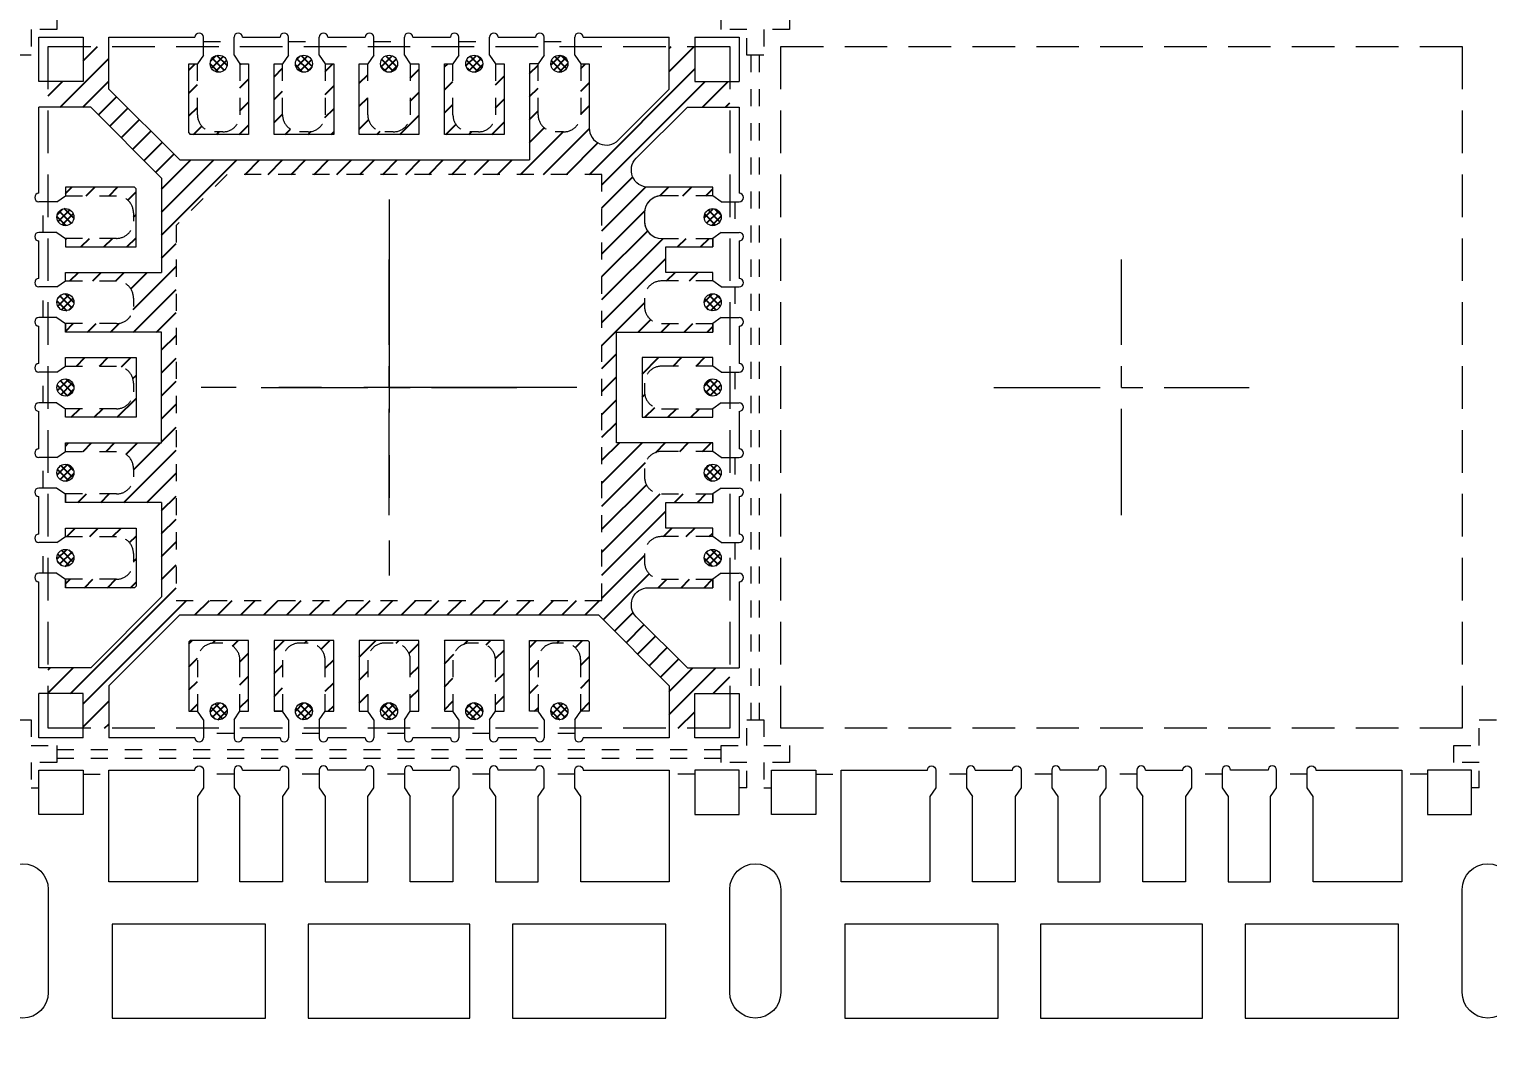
# Model space of a CAD drawing. Header units: millimetres. Extents: x -176 to -53, y -166 to -6.
# Drawn here: x -140.25 to -131.69, y -89.46 to -83.49 of the extents above; entities that cross this region are included whole.
import ezdxf

# ---------------------------------------------------------------- set-up
doc = ezdxf.new("R2010")
doc.units = ezdxf.units.MM
for name, pattern in [('CENTER', [2, 1.25, -0.25, 0.25, -0.25]), ('DASHED', [0.75, 0.5, -0.25]), ('HIDDEN', [0.375, 0.25, -0.125]), ('HIDDEN2', [0.1875, 0.125, -0.0625]), ('点画线', [18, 12, -2, 2, -2])]:
    doc.linetypes.add(name, pattern=pattern)
doc.layers.get('Defpoints').update_dxf_attribs({"lineweight": 18})
for name, color, linetype, lineweight in [('1', 7, 'Continuous', 18), ('1D', 4, 'Continuous', 18), ('2D', 4, 'Continuous', 18), ('PKG', 6, 'HIDDEN', 9), ('中心线层', 1, '点画线', 18), ('引线框架', 7, 'Continuous', 20)]:
    doc.layers.add(name, color=color, linetype=linetype, lineweight=lineweight)
for name, color, linetype in [('HALF ETCH ON TOP SIDE', 6, 'Continuous'), ('HATCH', 4, 'Continuous'), ('中心线', 1, 'CENTER'), ('标注', 4, 'Continuous')]:
    doc.layers.add(name, color=color, linetype=linetype)
doc.styles.add('宋体', font='SimSun.ttf')
doc.dimstyles.new('St. ZB', dxfattribs={"dimtxt": 1.25, "dimasz": 0.8, "dimexe": 0.3, "dimexo": 0.2, "dimgap": 0.3, "dimtad": 0, "dimdec": 3, "dimzin": 0, "dimdsep": 46, "dimtxsty": '宋体', "dimcen": 0.09, "dimdle": 1.6, "dimclrd": 7, "dimclre": 1, "dimclrt": 256, "dimadec": 0, "dimazin": 0, "dimtfac": 1, "dimtdec": 3, "dimtmove": 0, "dimatfit": 3, "dimfxl": 1, "dimtolj": 1, "dimtzin": 0, "dimarcsym": 0})
pattern_1 = [(45, (-187.38527, -94.89044), (-0.06735192, 0.06735192), [])]
pattern_2 = [(45, (-176.575557, -95.067293), (-0.02245064, 0.02245064), []), (135, (-176.575557, -95.067293), (-0.02245064, -0.02245064), [])]

# ---------------------------------------------------------------- blocks, each defined once
blk = doc.blocks.new('*D37')
at = {"layer": 'Defpoints', "color": 0, "transparency": 16777216}
for p in [(2203.7106, 712.4524), (2158.4985, 638.9782), (2164.9663, 638.9644)]:
    blk.add_point(p, dxfattribs=at)
at = {"layer": '标注', "color": 4, "linetype": 'Continuous', "lineweight": 5, "transparency": 16777216}
for p, q in [((2160.0985, 638.9782), (2158.4985, 638.9782)), ((2161.6985, 638.9644), (2160.0985, 638.9782)), ((2164.4663, 638.9644), (2161.6985, 638.9644))]:
    blk.add_line(p, q, dxfattribs=at)
at = {"layer": '标注', "lineweight": 0, "transparency": 16777216, "insert": (2149.7907, 638.9782), "char_height": 1.25, "attachment_point": 5, "style": '宋体'}
blk.add_mtext('\\A1;73.4880%%p0.300 TAPE', dxfattribs=at)
blk = doc.blocks.new('*D38')
at = {"layer": 'Defpoints', "color": 0, "transparency": 16777216}
for p in [(2203.7106, 712.4524), (2158.5773, 635.9498), (2165.4606, 635.9644)]:
    blk.add_point(p, dxfattribs=at)
at = {"layer": '标注', "color": 4, "linetype": 'Continuous', "lineweight": 5, "transparency": 16777216}
for p, q in [((2160.1773, 635.9498), (2158.5773, 635.9498)), ((2161.7773, 635.9644), (2160.1773, 635.9498)), ((2164.9606, 635.9644), (2161.7773, 635.9644))]:
    blk.add_line(p, q, dxfattribs=at)
at = {"layer": '标注', "lineweight": 0, "transparency": 16777216, "insert": (2155.704, 635.9498), "char_height": 1.25, "attachment_point": 5, "style": '宋体'}
blk.add_mtext('\\A1;76.488', dxfattribs=at)
blk = doc.blocks.new('*D45')
at = {"layer": 'Defpoints', "color": 0, "transparency": 16777216}
for p in [(2203.7106, 712.4524), (2158.0461, 647.4644), (2164.4606, 647.4644)]:
    blk.add_point(p, dxfattribs=at)
at = {"layer": '标注', "color": 4, "linetype": 'Continuous', "lineweight": 5, "transparency": 16777216}
blk.add_line((2163.9606, 647.4644), (2158.0461, 647.4644), dxfattribs=at)
at = {"layer": '标注', "lineweight": 0, "transparency": 16777216, "insert": (2155.1588, 647.4644), "char_height": 1.25, "attachment_point": 5, "style": '宋体'}
blk.add_mtext('\\A1;64.988', dxfattribs=at)
blk = doc.blocks.new('*D47')
at = {"layer": 'Defpoints', "color": 0, "transparency": 16777216}
for p in [(2203.7106, 712.4524), (2168.9606, 639.9644), (2167.6683, 632.4048)]:
    blk.add_point(p, dxfattribs=at)
at = {"layer": '标注', "color": 4, "linetype": 'Continuous', "lineweight": 5, "transparency": 16777216}
for p, q in [((2168.9606, 639.4644), (2168.9606, 635.6048)), ((2168.9606, 635.6048), (2167.6683, 634.0048)), ((2167.6683, 634.0048), (2167.6683, 632.4048))]:
    blk.add_line(p, q, dxfattribs=at)
at = {"layer": '标注', "lineweight": 0, "transparency": 16777216, "insert": (2167.6683, 629.521), "char_height": 1.25, "attachment_point": 5, "rotation": 90, "style": '宋体'}
blk.add_mtext('\\A1;34.750', dxfattribs=at)

msp = doc.modelspace()

# ---------------------------------------------------------------- hatches: boundary and pattern name
at = {"layer": 'HALF ETCH ON TOP SIDE'}
h = msp.add_hatch(dxfattribs=at)
h.set_pattern_fill('ANSI37', color=6, scale=0.01)
h.set_pattern_definition(pattern_2)
h.paths.add_polyline_path([(-139.1888, -83.6903, 1), (-139.0888, -83.6903, 1)])
h.paths.add_polyline_path([(-138.6888, -83.6903, 1), (-138.5888, -83.6903, 1)])
h.paths.add_polyline_path([(-138.1888, -83.6903, 1), (-138.0888, -83.6903, 1)])
h.paths.add_polyline_path([(-137.5888, -83.6903, 1), (-137.6888, -83.6903, 1)])
h.paths.add_polyline_path([(-137.1888, -83.6903, 1), (-137.0888, -83.6903, 1)])
h = msp.add_hatch(dxfattribs=at)
h.set_pattern_fill('ANSI37', color=6, scale=0.01)
h.set_pattern_definition(pattern_2)
h.paths.add_polyline_path([(-140.0388, -86.6404, 1), (-140.0388, -86.5404, 1)])
h.paths.add_polyline_path([(-140.0388, -86.1404, 1), (-140.0388, -86.0404, 1)])
h.paths.add_polyline_path([(-140.0388, -85.6404, 1), (-140.0388, -85.5404, 1)])
h.paths.add_polyline_path([(-140.0388, -85.0404, 1), (-140.0388, -85.1404, 1)])
h.paths.add_polyline_path([(-140.0388, -84.6404, 1), (-140.0388, -84.5404, 1)])
h = msp.add_hatch(dxfattribs=at)
h.set_pattern_fill('ANSI37', color=6, scale=0.01)
h.set_pattern_definition(pattern_2)
h.paths.add_polyline_path([(-136.2388, -86.6404, -1), (-136.2388, -86.5404, -1)])
h.paths.add_polyline_path([(-136.2388, -86.1404, -1), (-136.2388, -86.0404, -1)])
h.paths.add_polyline_path([(-136.2388, -85.6404, -1), (-136.2388, -85.5404, -1)])
h.paths.add_polyline_path([(-136.2388, -85.0404, -1), (-136.2388, -85.1404, -1)])
h.paths.add_polyline_path([(-136.2388, -84.6404, -1), (-136.2388, -84.5404, -1)])
h = msp.add_hatch(dxfattribs=at)
h.set_pattern_fill('ANSI37', color=6, scale=0.01)
h.set_pattern_definition(pattern_2)
h.paths.add_polyline_path([(-139.1888, -87.4903, -1), (-139.0888, -87.4903, -1)])
h.paths.add_polyline_path([(-138.6888, -87.4903, -1), (-138.5888, -87.4903, -1)])
h.paths.add_polyline_path([(-138.1888, -87.4903, -1), (-138.0888, -87.4903, -1)])
h.paths.add_polyline_path([(-137.5888, -87.4903, -1), (-137.6888, -87.4903, -1)])
h.paths.add_polyline_path([(-137.1888, -87.4903, -1), (-137.0888, -87.4903, -1)])
at = {"layer": 'HATCH'}
h = msp.add_hatch(dxfattribs=at)
h.set_pattern_fill('ANSI31', color=256, scale=0.03)
h.set_pattern_definition(pattern_1)
h.paths.add_polyline_path([(-140.1388, -83.7953), (-139.9548, -83.7953), (-139.9338, -83.7742), (-139.9338, -83.5903), (-139.7838, -83.5903), (-139.7838, -83.8393), (-139.3675, -84.2553), (-137.3138, -84.2553), (-137.3138, -83.6903), (-137.2638, -83.6903), (-137.2638, -83.9903, 0.414214), (-137.1638, -84.0903), (-137.1138, -84.0903, 0.414214), (-137.0138, -83.9903), (-137.0138, -83.6903), (-136.9638, -83.6903), (-136.9638, -84.0677, 0.668127), (-136.7931, -84.1384), (-136.4938, -83.8393), (-136.4938, -83.5903), (-136.3438, -83.5903), (-136.3438, -83.7953), (-136.1388, -83.7953), (-136.1388, -83.9453), (-136.3877, -83.9453), (-136.6872, -84.2446, 0.66823), (-136.6165, -84.4153), (-136.2388, -84.4153), (-136.2388, -84.4653), (-136.5388, -84.4653, 0.414214), (-136.6388, -84.5653), (-136.6388, -84.6153, 0.414214), (-136.5388, -84.7153), (-136.2388, -84.7153), (-136.2388, -84.7653), (-136.5138, -84.7653), (-136.5138, -84.9153), (-136.2388, -84.9153), (-136.2388, -84.9653), (-136.5388, -84.9653, 0.414214), (-136.6388, -85.0653), (-136.6388, -85.1153, 0.414214), (-136.5388, -85.2153), (-136.2388, -85.2153), (-136.2388, -85.2653), (-136.8038, -85.2653), (-136.8038, -85.9153), (-136.2388, -85.9153), (-136.2388, -85.9653), (-136.5388, -85.9653, 0.414214), (-136.6388, -86.0653), (-136.6388, -86.1153, 0.414214), (-136.5388, -86.2153), (-136.2388, -86.2153), (-136.2388, -86.2653), (-136.5138, -86.2653), (-136.5138, -86.4153), (-136.2388, -86.4153), (-136.2388, -86.4653), (-136.5388, -86.4653, 0.414214), (-136.6388, -86.5653), (-136.6388, -86.6153, 0.414214), (-136.5388, -86.7153), (-136.2388, -86.7153), (-136.2388, -86.7653), (-136.6165, -86.7653, 0.66823), (-136.6872, -86.9361), (-136.3877, -87.2353), (-136.1388, -87.2353), (-136.1388, -87.3853), (-136.3438, -87.3853), (-136.3438, -87.5903), (-136.4938, -87.5903), (-136.4938, -87.3414), (-136.91, -86.9253), (-139.3675, -86.9253), (-139.7838, -87.3414), (-139.7838, -87.5903), (-139.9338, -87.5903), (-139.9338, -87.3853), (-140.1388, -87.3853), (-140.1388, -87.2353), (-139.8898, -87.2353), (-139.4738, -86.8195), (-139.4738, -86.2653), (-140.0388, -86.2653), (-140.0388, -86.2153), (-139.7388, -86.2153, 0.414214), (-139.6388, -86.1153), (-139.6388, -86.0653, 0.414214), (-139.7388, -85.9653), (-140.0388, -85.9653), (-140.0388, -85.9153), (-139.4738, -85.9153), (-139.4738, -85.2653), (-140.0388, -85.2653), (-140.0388, -85.2153), (-139.7388, -85.2153, 0.414214), (-139.6388, -85.1153), (-139.6388, -85.0653, 0.414214), (-139.7388, -84.9653), (-140.0388, -84.9653), (-140.0388, -84.9153), (-139.4738, -84.9153), (-139.4738, -84.3612), (-139.8898, -83.9453), (-140.1388, -83.9453)])
h.paths.add_polyline_path([(-139.3888, -84.6403), (-139.3888, -86.8403), (-136.8888, -86.8403), (-136.8888, -84.3403), (-139.0888, -84.3403)], flags=16)
h = msp.add_hatch(dxfattribs=at)
h.set_pattern_fill('ANSI31', color=256, scale=0.03)
h.set_pattern_definition(pattern_1)
h.paths.add_polyline_path([(-138.8138, -84.1053), (-138.8138, -83.6903), (-138.7638, -83.6903), (-138.7638, -83.9903, 0.414214), (-138.6638, -84.0903), (-138.6138, -84.0903, 0.414214), (-138.5138, -83.9903), (-138.5138, -83.6903), (-138.4638, -83.6903), (-138.4638, -84.1053)])
h.paths.add_polyline_path([(-139.3138, -83.6903), (-139.3138, -84.0969), (-139.3054, -84.1053), (-138.9638, -84.1053), (-138.9638, -83.6903), (-139.0138, -83.6903), (-139.0138, -83.9903, -0.414214), (-139.1138, -84.0903), (-139.1638, -84.0903, -0.414214), (-139.2638, -83.9903), (-139.2638, -83.6903)])
h.paths.add_polyline_path([(-138.3138, -84.1053), (-138.3138, -83.6903), (-138.2638, -83.6903), (-138.2638, -83.9903, 0.414214), (-138.1638, -84.0903), (-138.1138, -84.0903, 0.414214), (-138.0138, -83.9903), (-138.0138, -83.6903), (-137.9638, -83.6903), (-137.9638, -84.1053)])
h.paths.add_polyline_path([(-136.6538, -85.4153), (-136.6538, -85.7653), (-136.2388, -85.7653), (-136.2388, -85.7153), (-136.5388, -85.7153, -0.414214), (-136.6388, -85.6153), (-136.6388, -85.5653, -0.414214), (-136.5388, -85.4653), (-136.2388, -85.4653), (-136.2388, -85.4153)])
h.paths.add_polyline_path([(-137.8138, -83.6903), (-137.8138, -84.1053), (-137.4638, -84.1053), (-137.4638, -83.6903), (-137.5138, -83.6903), (-137.5138, -83.9903, -0.414214), (-137.6138, -84.0903), (-137.6638, -84.0903, -0.414214), (-137.7638, -83.9903), (-137.7638, -83.6903)])
h.paths.add_polyline_path([(-138.3138, -87.0753), (-138.3138, -87.4903), (-138.2638, -87.4903), (-138.2638, -87.1903, -0.414214), (-138.1638, -87.0903), (-138.1138, -87.0903, -0.414214), (-138.0138, -87.1903), (-138.0138, -87.4903), (-137.9638, -87.4903), (-137.9638, -87.0753)])
h.paths.add_polyline_path([(-137.3138, -87.4903), (-137.3138, -87.0753), (-136.9722, -87.0753), (-136.9638, -87.0837), (-136.9638, -87.4903), (-137.0138, -87.4903), (-137.0138, -87.1903, 0.414214), (-137.1138, -87.0903), (-137.1638, -87.0903, 0.414214), (-137.2638, -87.1903), (-137.2638, -87.4903)])
h.paths.add_polyline_path([(-137.8138, -87.0753), (-137.8138, -87.4903), (-137.7638, -87.4903), (-137.7638, -87.1903, -0.414214), (-137.6638, -87.0903), (-137.6138, -87.0903, -0.414214), (-137.5138, -87.1903), (-137.5138, -87.4903), (-137.4638, -87.4903), (-137.4638, -87.0753)])
h.paths.add_polyline_path([(-138.8138, -87.0753), (-138.8138, -87.4903), (-138.7638, -87.4903), (-138.7638, -87.1903, -0.414214), (-138.6638, -87.0903), (-138.6138, -87.0903, -0.414214), (-138.5138, -87.1903), (-138.5138, -87.4903), (-138.4638, -87.4903), (-138.4638, -87.0753)])
h.paths.add_polyline_path([(-140.0388, -86.4653), (-139.7388, -86.4653, -0.414214), (-139.6388, -86.5653), (-139.6388, -86.6153, -0.414214), (-139.7388, -86.7153), (-140.0388, -86.7153), (-140.0388, -86.7653), (-139.6322, -86.7653), (-139.6238, -86.7569), (-139.6238, -86.4153), (-140.0388, -86.4153)])
h.paths.add_polyline_path([(-139.3138, -87.0837), (-139.3138, -87.4903), (-139.2638, -87.4903), (-139.2638, -87.1903, -0.414214), (-139.1638, -87.0903), (-139.1138, -87.0903, -0.414214), (-139.0138, -87.1903), (-139.0138, -87.4903), (-138.9638, -87.4903), (-138.9638, -87.0753), (-139.3054, -87.0753)])
h.paths.add_polyline_path([(-140.0388, -85.4653), (-140.0388, -85.4153), (-139.6238, -85.4153), (-139.6238, -85.7653), (-140.0388, -85.7653), (-140.0388, -85.7153), (-139.7388, -85.7153, 0.414214), (-139.6388, -85.6153), (-139.6388, -85.5653, 0.414214), (-139.7388, -85.4653)])
h.paths.add_polyline_path([(-140.0388, -84.4653), (-140.0388, -84.4153), (-139.6322, -84.4153), (-139.6238, -84.4237), (-139.6238, -84.7653), (-140.0388, -84.7653), (-140.0388, -84.7153), (-139.7388, -84.7153, 0.414214), (-139.6388, -84.6153), (-139.6388, -84.5653, 0.414214), (-139.7388, -84.4653)])

# ---------------------------------------------------------------- linework, layer by layer
at = {"lineweight": 0, "ltscale": 10, "elevation": -0.0291}
for points in [[(-140.1388, -88.5353), (-140.1388, -89.1403, -1), (-140.4388, -89.1403), (-140.4388, -88.5353, -1)], [(-135.8388, -88.5353), (-135.8388, -89.1403, -1), (-136.1388, -89.1403), (-136.1388, -88.5353, -1)], [(-131.5388, -88.5353), (-131.5388, -89.1403, -1), (-131.8388, -89.1403), (-131.8388, -88.5353, -1)]]:
    msp.add_lwpolyline(points, format="xyb", close=True, dxfattribs=at)
for points in [[(-139.7638, -88.7403), (-139.7638, -89.2903), (-138.8638, -89.2903), (-138.8638, -88.7403)], [(-138.6138, -88.7403), (-138.6138, -89.2903), (-137.6638, -89.2903), (-137.6638, -88.7403)], [(-137.4138, -88.7403), (-137.4138, -89.2903), (-136.5138, -89.2903), (-136.5138, -88.7403)], [(-135.4638, -88.7403), (-135.4638, -89.2903), (-134.5638, -89.2903), (-134.5638, -88.7403)], [(-134.3138, -88.7403), (-134.3138, -89.2903), (-133.3638, -89.2903), (-133.3638, -88.7403)], [(-133.1138, -88.7403), (-133.1138, -89.2903), (-132.2138, -89.2903), (-132.2138, -88.7403)]]:
    msp.add_lwpolyline(points, close=True, dxfattribs=at)
at = {"layer": '1', "color": 7, "lineweight": 13}
for p, q in [((-140.1938, -83.7953, -0.0291), (-140.1938, -83.5353, -0.0291)), ((-140.1938, -83.5353, -0.0291), (-139.9338, -83.5353, -0.0291)), ((-136.3438, -83.5353, -0.0291), (-136.0838, -83.5353, -0.0291)), ((-136.0838, -83.5353, -0.0291), (-136.0838, -83.7953, -0.0291))]:
    msp.add_line(p, q, dxfattribs=at)
at = {"layer": '1', "lineweight": 13}
for p, q in [((-139.7838, -83.8393, -0.0291), (-139.7838, -83.5353, -0.0291)), ((-136.4938, -83.8393, -0.0291), (-136.4938, -83.5353, -0.0291)), ((-139.8898, -83.9453, -0.0291), (-140.1938, -83.9453, -0.0291)), ((-136.3877, -83.9453, -0.0291), (-136.0838, -83.9453, -0.0291)), ((-139.8898, -87.2353, -0.0291), (-140.1938, -87.2353, -0.0291)), ((-136.3877, -87.2353, -0.0291), (-136.0838, -87.2353, -0.0291)), ((-140.1938, -87.6453, -0.0291), (-140.1938, -87.3853, -0.0291)), ((-139.7838, -87.3414, -0.0291), (-139.7838, -87.6453, -0.0291)), ((-136.4938, -87.3414, -0.0291), (-136.4938, -87.6453, -0.0291)), ((-139.9338, -87.6453, -0.0291), (-140.1938, -87.6453, -0.0291))]:
    msp.add_line(p, q, dxfattribs=at)
at = {"layer": '1', "lineweight": 13, "elevation": -0.0291}
for points in [[(-139.9338, -83.5353), (-139.9338, -83.7953), (-140.1938, -83.7953)], [(-136.3438, -83.5353), (-136.3438, -83.7953), (-136.0838, -83.7953)], [(-139.9338, -87.6453), (-139.9338, -87.3853), (-140.1938, -87.3853)]]:
    msp.add_lwpolyline(points, dxfattribs=at)
msp.add_lwpolyline([(-136.3438, -87.6453), (-136.3438, -87.3853), (-136.0838, -87.3853), (-136.0838, -87.6453)], close=True, dxfattribs=at)
at = {"layer": '1', "lineweight": 0, "elevation": -0.0291}
for points in [[(-139.9338, -87.8353), (-139.9338, -88.0953), (-140.1938, -88.0953), (-140.1938, -87.8353)], [(-136.3438, -87.8353), (-136.3438, -88.0953), (-136.0838, -88.0953), (-136.0838, -87.8353)], [(-135.6338, -87.8353), (-135.6338, -88.0953), (-135.8938, -88.0953), (-135.8938, -87.8353)], [(-132.0438, -87.8353), (-132.0438, -88.0953), (-131.7838, -88.0953), (-131.7838, -87.8353)]]:
    msp.add_lwpolyline(points, close=True, dxfattribs=at)
for points in [[(-139.2638, -87.9903), (-139.2638, -88.4903), (-139.7838, -88.4903), (-139.7838, -87.8353), (-139.2788, -87.8353, -1), (-139.2288, -87.8353), (-139.2288, -87.9403)], [(-137.0488, -87.9403), (-137.0488, -87.8353, -1), (-136.9988, -87.8353), (-136.4938, -87.8353), (-136.4938, -88.4903), (-137.0138, -88.4903), (-137.0138, -87.9903)], [(-134.9638, -87.9903), (-134.9638, -88.4903), (-135.4838, -88.4903), (-135.4838, -87.8353), (-134.9788, -87.8353, -1), (-134.9288, -87.8353), (-134.9288, -87.9403)], [(-132.7488, -87.9403), (-132.7488, -87.8353, -1), (-132.6988, -87.8353), (-132.1938, -87.8353), (-132.1938, -88.4903), (-132.7138, -88.4903), (-132.7138, -87.9903)]]:
    msp.add_lwpolyline(points, format="xyb", close=True, dxfattribs=at)
at = {"layer": '1', "color": 7, "lineweight": 0, "elevation": -0.0291}
for points in [[(-138.9988, -87.8353, 1), (-139.0488, -87.8353), (-139.0488, -87.9403), (-139.0138, -87.9903)], [(-137.9988, -87.8353, 1), (-138.0488, -87.8353), (-138.0488, -87.9403), (-138.0138, -87.9903)], [(-134.6988, -87.8353, 1), (-134.7488, -87.8353), (-134.7488, -87.9403), (-134.7138, -87.9903)], [(-133.6988, -87.8353, 1), (-133.7488, -87.8353), (-133.7488, -87.9403), (-133.7138, -87.9903)]]:
    msp.add_lwpolyline(points, format="xyb", dxfattribs=at)
at = {"layer": '1', "lineweight": 0, "elevation": -0.0291}
for points in [[(-138.9988, -87.8353), (-138.7788, -87.8353, -1), (-138.7288, -87.8353), (-138.7288, -87.9403), (-138.7638, -87.9903), (-138.7638, -88.4903), (-139.0138, -88.4903), (-139.0138, -87.9903)], [(-137.9988, -87.8353), (-137.7788, -87.8353, -1), (-137.7288, -87.8353), (-137.7288, -87.9403), (-137.7638, -87.9903), (-137.7638, -88.4903), (-138.0138, -88.4903), (-138.0138, -87.9903)], [(-134.6988, -87.8353), (-134.4788, -87.8353, -1), (-134.4288, -87.8353), (-134.4288, -87.9403), (-134.4638, -87.9903), (-134.4638, -88.4903), (-134.7138, -88.4903), (-134.7138, -87.9903)], [(-133.6988, -87.8353), (-133.4788, -87.8353, -1), (-133.4288, -87.8353), (-133.4288, -87.9403), (-133.4638, -87.9903), (-133.4638, -88.4903), (-133.7138, -88.4903), (-133.7138, -87.9903)]]:
    msp.add_lwpolyline(points, format="xyb", dxfattribs=at)
at = {"layer": '1', "color": 7, "lineweight": 0, "elevation": -0.0291}
for points in [[(-138.2288, -87.8353, 1), (-138.2788, -87.8353), (-138.4988, -87.8353, 1), (-138.5488, -87.8353), (-138.5488, -87.9403), (-138.5138, -87.9903), (-138.5138, -88.4903), (-138.2638, -88.4903), (-138.2638, -87.9903), (-138.2288, -87.9403)], [(-137.2288, -87.8353, 1), (-137.2788, -87.8353), (-137.4988, -87.8353, 1), (-137.5488, -87.8353), (-137.5488, -87.9403), (-137.5138, -87.9903), (-137.5138, -88.4903), (-137.2638, -88.4903), (-137.2638, -87.9903), (-137.2288, -87.9403)], [(-133.9288, -87.8353, 1), (-133.9788, -87.8353), (-134.1988, -87.8353, 1), (-134.2488, -87.8353), (-134.2488, -87.9403), (-134.2138, -87.9903), (-134.2138, -88.4903), (-133.9638, -88.4903), (-133.9638, -87.9903), (-133.9288, -87.9403)], [(-132.9288, -87.8353, 1), (-132.9788, -87.8353), (-133.1988, -87.8353, 1), (-133.2488, -87.8353), (-133.2488, -87.9403), (-133.2138, -87.9903), (-133.2138, -88.4903), (-132.9638, -88.4903), (-132.9638, -87.9903), (-132.9288, -87.9403)]]:
    msp.add_lwpolyline(points, format="xyb", close=True, dxfattribs=at)
at = {"layer": '1D', "color": 4, "linetype": 'HIDDEN2', "lineweight": 0}
for p, q in [((-140.2388, -87.9403, -0.0291), (-140.1938, -87.9403, -0.0291)), ((-136.0388, -87.9403, -0.0291), (-136.0838, -87.9403, -0.0291)), ((-135.9388, -87.9403, -0.0291), (-135.8938, -87.9403, -0.0291))]:
    msp.add_line(p, q, dxfattribs=at)
at = {"layer": '1D', "linetype": 'HIDDEN', "ltscale": 0.1, "elevation": -0.0291}
for points in [[(-139.2288, -83.5603), (-139.0488, -83.5603)], [(-138.7288, -83.5603), (-138.5488, -83.5603)], [(-138.2288, -83.5603), (-138.0488, -83.5603)], [(-137.7288, -83.5603), (-137.5488, -83.5603)], [(-137.2288, -83.5603), (-137.0488, -83.5603)], [(-140.1688, -84.6803), (-140.1688, -84.5003)], [(-136.1088, -84.5003), (-136.1088, -84.6803)], [(-140.1688, -85.1803), (-140.1688, -85.0003)], [(-136.1088, -85.0003), (-136.1088, -85.1803)], [(-140.1688, -85.6803), (-140.1688, -85.5003)], [(-136.1088, -85.5003), (-136.1088, -85.6803)], [(-140.1688, -86.1803), (-140.1688, -86.0003)], [(-136.1088, -86.0003), (-136.1088, -86.1803)], [(-140.1688, -86.6803), (-140.1688, -86.5003)], [(-136.1088, -86.5003), (-136.1088, -86.6803)], [(-139.0488, -87.6203), (-139.2288, -87.6203)], [(-138.5488, -87.6203), (-138.7288, -87.6203)], [(-138.0488, -87.6203), (-138.2288, -87.6203)], [(-137.5488, -87.6203), (-137.7288, -87.6203)], [(-137.0488, -87.6203), (-137.2288, -87.6203)]]:
    msp.add_lwpolyline(points, dxfattribs=at)
for points in [[(-139.0138, -83.6903), (-139.0138, -83.9903, -0.414214), (-139.1138, -84.0903), (-139.1638, -84.0903, -0.414214), (-139.2638, -83.9903), (-139.2638, -83.6903)], [(-138.5138, -83.6903), (-138.5138, -83.9903, -0.414214), (-138.6138, -84.0903), (-138.6638, -84.0903, -0.414214), (-138.7638, -83.9903), (-138.7638, -83.6903)], [(-138.0138, -83.6903), (-138.0138, -83.9903, -0.414214), (-138.1138, -84.0903), (-138.1638, -84.0903, -0.414214), (-138.2638, -83.9903), (-138.2638, -83.6903)], [(-137.5138, -83.6903), (-137.5138, -83.9903, -0.414214), (-137.6138, -84.0903), (-137.6638, -84.0903, -0.414214), (-137.7638, -83.9903), (-137.7638, -83.6903)], [(-137.0138, -83.6903), (-137.0138, -83.9903, -0.414214), (-137.1138, -84.0903), (-137.1638, -84.0903, -0.414214), (-137.2638, -83.9903), (-137.2638, -83.6903)], [(-140.0388, -84.4653), (-139.7388, -84.4653, -0.414214), (-139.6388, -84.5653), (-139.6388, -84.6153, -0.414214), (-139.7388, -84.7153), (-140.0388, -84.7153)], [(-136.2388, -84.4653), (-136.5388, -84.4653, 0.414214), (-136.6388, -84.5653), (-136.6388, -84.6153, 0.414214), (-136.5388, -84.7153), (-136.2388, -84.7153)], [(-140.0388, -84.9653), (-139.7388, -84.9653, -0.414214), (-139.6388, -85.0653), (-139.6388, -85.1153, -0.414214), (-139.7388, -85.2153), (-140.0388, -85.2153)], [(-136.2388, -84.9653), (-136.5388, -84.9653, 0.414214), (-136.6388, -85.0653), (-136.6388, -85.1153, 0.414214), (-136.5388, -85.2153), (-136.2388, -85.2153)], [(-140.0388, -85.4653), (-139.7388, -85.4653, -0.414214), (-139.6388, -85.5653), (-139.6388, -85.6153, -0.414214), (-139.7388, -85.7153), (-140.0388, -85.7153)], [(-136.2388, -85.4653), (-136.5388, -85.4653, 0.414214), (-136.6388, -85.5653), (-136.6388, -85.6153, 0.414214), (-136.5388, -85.7153), (-136.2388, -85.7153)], [(-140.0388, -85.9653), (-139.7388, -85.9653, -0.414214), (-139.6388, -86.0653), (-139.6388, -86.1153, -0.414214), (-139.7388, -86.2153), (-140.0388, -86.2153)], [(-136.2388, -85.9653), (-136.5388, -85.9653, 0.414214), (-136.6388, -86.0653), (-136.6388, -86.1153, 0.414214), (-136.5388, -86.2153), (-136.2388, -86.2153)], [(-140.0388, -86.4653), (-139.7388, -86.4653, -0.414214), (-139.6388, -86.5653), (-139.6388, -86.6153, -0.414214), (-139.7388, -86.7153), (-140.0388, -86.7153)], [(-136.2388, -86.4653), (-136.5388, -86.4653, 0.414214), (-136.6388, -86.5653), (-136.6388, -86.6153, 0.414214), (-136.5388, -86.7153), (-136.2388, -86.7153)], [(-139.0138, -87.4903), (-139.0138, -87.1903, 0.414214), (-139.1138, -87.0903), (-139.1638, -87.0903, 0.414214), (-139.2638, -87.1903), (-139.2638, -87.4903)], [(-138.5138, -87.4903), (-138.5138, -87.1903, 0.414214), (-138.6138, -87.0903), (-138.6638, -87.0903, 0.414214), (-138.7638, -87.1903), (-138.7638, -87.4903)], [(-138.0138, -87.4903), (-138.0138, -87.1903, 0.414214), (-138.1138, -87.0903), (-138.1638, -87.0903, 0.414214), (-138.2638, -87.1903), (-138.2638, -87.4903)], [(-137.5138, -87.4903), (-137.5138, -87.1903, 0.414214), (-137.6138, -87.0903), (-137.6638, -87.0903, 0.414214), (-137.7638, -87.1903), (-137.7638, -87.4903)], [(-137.0138, -87.4903), (-137.0138, -87.1903, 0.414214), (-137.1138, -87.0903), (-137.1638, -87.0903, 0.414214), (-137.2638, -87.1903), (-137.2638, -87.4903)]]:
    msp.add_lwpolyline(points, format="xyb", dxfattribs=at)
msp.add_lwpolyline([(-139.3888, -86.8403), (-136.8888, -86.8403), (-136.8888, -84.3403), (-139.0888, -84.3403), (-139.3888, -84.6403)], close=True, dxfattribs=at)
at = {"layer": '1D', "linetype": 'HIDDEN', "lineweight": 0, "ltscale": 0.1, "elevation": -0.0291}
for points in [[(-139.9338, -87.8603), (-139.7838, -87.8603)], [(-139.0488, -87.8603), (-139.2288, -87.8603)], [(-138.5488, -87.8603), (-138.7288, -87.8603)], [(-138.0488, -87.8603), (-138.2288, -87.8603)], [(-137.5488, -87.8603), (-137.7288, -87.8603)], [(-137.0488, -87.8603), (-137.2288, -87.8603)], [(-136.3438, -87.8603), (-136.4938, -87.8603)], [(-135.6338, -87.8603), (-135.4838, -87.8603)], [(-134.7488, -87.8603), (-134.9288, -87.8603)], [(-134.2488, -87.8603), (-134.4288, -87.8603)], [(-133.7488, -87.8603), (-133.9288, -87.8603)], [(-133.2488, -87.8603), (-133.4288, -87.8603)], [(-132.7488, -87.8603), (-132.9288, -87.8603)], [(-132.0438, -87.8603), (-132.1938, -87.8603)]]:
    msp.add_lwpolyline(points, dxfattribs=at)
at = {"layer": '2D', "color": 4, "linetype": 'HIDDEN', "lineweight": 0, "ltscale": 0.05}
for p, q in [((-136.0138, -87.5403, -0.0291), (-136.0138, -83.6403, -0.0291)), ((-135.9638, -87.5403, -0.0291), (-135.9638, -83.6403, -0.0291)), ((-140.3388, -87.5403, -0.0291), (-140.2388, -87.5403, -0.0291)), ((-140.3388, -87.5403, -0.0291), (-140.2388, -87.5403, -0.0291)), ((-140.2388, -87.5403, -0.0291), (-140.2388, -87.6903, -0.0291)), ((-140.2388, -87.5403, -0.0291), (-140.2388, -87.6903, -0.0291)), ((-136.0388, -87.5403, -0.0291), (-135.9388, -87.5403, -0.0291)), ((-136.0388, -87.6903, -0.0291), (-136.0388, -87.5403, -0.0291)), ((-136.0388, -87.5403, -0.0291), (-135.9388, -87.5403, -0.0291)), ((-136.0388, -87.6903, -0.0291), (-136.0388, -87.5403, -0.0291)), ((-135.9388, -87.5403, -0.0291), (-135.9388, -87.6903, -0.0291)), ((-135.9388, -87.5403, -0.0291), (-135.9388, -87.6903, -0.0291)), ((-131.7388, -87.5403, -0.0291), (-131.6388, -87.5403, -0.0291)), ((-131.7388, -87.6903, -0.0291), (-131.7388, -87.5403, -0.0291)), ((-140.2388, -87.6903, -0.0291), (-140.0888, -87.6903, -0.0291)), ((-140.2388, -87.6903, -0.0291), (-140.0888, -87.6903, -0.0291)), ((-140.0888, -87.6903, -0.0291), (-140.0888, -87.7903, -0.0291)), ((-140.0888, -87.6903, -0.0291), (-140.0888, -87.7903, -0.0291)), ((-140.0888, -87.7153, -0.0291), (-136.1888, -87.7153, -0.0291)), ((-140.0888, -87.7653, -0.0291), (-136.1888, -87.7653, -0.0291)), ((-136.1888, -87.7903, -0.0291), (-136.1888, -87.6903, -0.0291)), ((-136.1888, -87.6903, -0.0291), (-136.0388, -87.6903, -0.0291)), ((-136.1888, -87.7903, -0.0291), (-136.1888, -87.6903, -0.0291)), ((-136.1888, -87.6903, -0.0291), (-136.0388, -87.6903, -0.0291)), ((-135.9388, -87.6903, -0.0291), (-135.7888, -87.6903, -0.0291)), ((-135.9388, -87.6903, -0.0291), (-135.7888, -87.6903, -0.0291)), ((-135.7888, -87.6903, -0.0291), (-135.7888, -87.7903, -0.0291)), ((-135.7888, -87.6903, -0.0291), (-135.7888, -87.7903, -0.0291)), ((-131.8888, -87.7903, -0.0291), (-131.8888, -87.6903, -0.0291)), ((-131.8888, -87.6903, -0.0291), (-131.7388, -87.6903, -0.0291)), ((-140.0888, -87.7903, -0.0291), (-140.2388, -87.7903, -0.0291)), ((-140.2388, -87.7903, -0.0291), (-140.2388, -87.9403, -0.0291)), ((-140.0888, -87.7903, -0.0291), (-140.2388, -87.7903, -0.0291)), ((-140.2388, -87.7903, -0.0291), (-140.2388, -87.9403, -0.0291)), ((-136.0388, -87.7903, -0.0291), (-136.1888, -87.7903, -0.0291)), ((-136.0388, -87.7903, -0.0291), (-136.1888, -87.7903, -0.0291)), ((-136.0388, -87.9403, -0.0291), (-136.0388, -87.7903, -0.0291)), ((-136.0388, -87.9403, -0.0291), (-136.0388, -87.7903, -0.0291)), ((-135.7888, -87.7903, -0.0291), (-135.9388, -87.7903, -0.0291)), ((-135.9388, -87.7903, -0.0291), (-135.9388, -87.9403, -0.0291)), ((-135.7888, -87.7903, -0.0291), (-135.9388, -87.7903, -0.0291)), ((-135.9388, -87.7903, -0.0291), (-135.9388, -87.9403, -0.0291)), ((-131.7388, -87.7903, -0.0291), (-131.8888, -87.7903, -0.0291)), ((-131.7388, -87.9403, -0.0291), (-131.7388, -87.7903, -0.0291)), ((-140.2388, -87.9403, -0.0291), (-140.1938, -87.9403, -0.0291)), ((-136.0388, -87.9403, -0.0291), (-136.0838, -87.9403, -0.0291)), ((-135.9388, -87.9403, -0.0291), (-135.8938, -87.9403, -0.0291)), ((-131.7388, -87.9403, -0.0291), (-131.7838, -87.9403, -0.0291))]:
    msp.add_line(p, q, dxfattribs=at)
at = {"layer": '2D', "color": 4, "linetype": 'HIDDEN', "lineweight": 0, "ltscale": 0.05, "elevation": -0.0291}
for points in [[(-140.3388, -83.2403), (-140.2388, -83.2403), (-140.2388, -83.3903), (-140.0888, -83.3903), (-140.0888, -83.4903), (-140.2388, -83.4903), (-140.2388, -83.6403), (-140.3388, -83.6403), (-140.3388, -83.4903), (-140.4888, -83.4903), (-140.4888, -83.3903), (-140.3388, -83.3903), (-140.3388, -83.2403)], [(-140.3388, -83.2403), (-140.2388, -83.2403), (-140.2388, -83.3903), (-140.0888, -83.3903), (-140.0888, -83.4903), (-140.2388, -83.4903), (-140.2388, -83.6403), (-140.3388, -83.6403), (-140.3388, -83.4903), (-140.4888, -83.4903), (-140.4888, -83.3903), (-140.3388, -83.3903), (-140.3388, -83.2403)], [(-136.0388, -83.2403), (-135.9388, -83.2403), (-135.9388, -83.3903), (-135.7888, -83.3903), (-135.7888, -83.4903), (-135.9388, -83.4903), (-135.9388, -83.6403), (-136.0388, -83.6403), (-136.0388, -83.4903), (-136.1888, -83.4903), (-136.1888, -83.3903), (-136.0388, -83.3903), (-136.0388, -83.2403)], [(-136.0388, -83.2403), (-135.9388, -83.2403), (-135.9388, -83.3903), (-135.7888, -83.3903), (-135.7888, -83.4903), (-135.9388, -83.4903), (-135.9388, -83.6403), (-136.0388, -83.6403), (-136.0388, -83.4903), (-136.1888, -83.4903), (-136.1888, -83.3903), (-136.0388, -83.3903), (-136.0388, -83.2403)]]:
    msp.add_lwpolyline(points, dxfattribs=at)
at = {"layer": 'PKG', "color": 2, "linetype": 'DASHED', "lineweight": 0, "ltscale": 0.5, "elevation": -0.0291}
for points in [[(-136.1388, -87.5903), (-140.1388, -87.5903), (-140.1388, -83.5903), (-136.1388, -83.5903)], [(-135.8388, -83.5903), (-131.8388, -83.5903), (-131.8388, -87.5903), (-135.8388, -87.5903)]]:
    msp.add_lwpolyline(points, close=True, dxfattribs=at)
at = {"layer": '中心线', "color": 1, "lineweight": 13, "ltscale": 0.5}
for p, q in [((-138.1388, -86.3403, -0.0291), (-138.1388, -84.8403, -0.0291)), ((-138.8888, -85.5903, -0.0291), (-137.3888, -85.5903, -0.0291))]:
    msp.add_line(p, q, dxfattribs=at)
at = {"layer": '中心线', "color": 1, "linetype": 'CENTER', "lineweight": 0, "ltscale": 0.5}
for p, q in [((-133.8388, -86.3403, -0.0291), (-133.8388, -84.8403, -0.0291)), ((-134.5888, -85.5903, -0.0291), (-133.0888, -85.5903, -0.0291))]:
    msp.add_line(p, q, dxfattribs=at)
at = {"layer": '中心线层', "linetype": 'CENTER', "lineweight": 0}
for p, q in [((-138.1388, -84.4875, -0.0291), (-138.1388, -86.6932, -0.0291)), ((-137.0359, -85.5903, -0.0291), (-139.2416, -85.5903, -0.0291))]:
    msp.add_line(p, q, dxfattribs=at)
at = {"layer": '引线框架'}
for p, q in [((-139.7838, -83.5353, -0.0291), (-139.2788, -83.5353, -0.0291)), ((-139.2288, -83.6403, -0.0291), (-139.2288, -83.5353, -0.0291)), ((-139.0488, -83.5353, -0.0291), (-139.0488, -83.5353, -0.0291)), ((-139.0488, -83.6403, -0.0291), (-139.0488, -83.5353, -0.0291)), ((-138.9988, -83.5353, -0.0291), (-138.7788, -83.5353, -0.0291)), ((-138.7288, -83.6403, -0.0291), (-138.7288, -83.5353, -0.0291)), ((-138.5488, -83.6403, -0.0291), (-138.5488, -83.5353, -0.0291)), ((-138.4988, -83.5353, -0.0291), (-138.2788, -83.5353, -0.0291)), ((-138.2288, -83.6403, -0.0291), (-138.2288, -83.5353, -0.0291)), ((-138.0488, -83.6403, -0.0291), (-138.0488, -83.5353, -0.0291)), ((-137.9988, -83.5353, -0.0291), (-137.7788, -83.5353, -0.0291)), ((-137.7288, -83.6403, -0.0291), (-137.7288, -83.5353, -0.0291)), ((-137.5488, -83.6403, -0.0291), (-137.5488, -83.5353, -0.0291)), ((-137.4988, -83.5353, -0.0291), (-137.2788, -83.5353, -0.0291)), ((-137.2288, -83.6403, -0.0291), (-137.2288, -83.5353, -0.0291)), ((-137.0488, -83.6403, -0.0291), (-137.0488, -83.5353, -0.0291)), ((-136.9988, -83.5353, -0.0291), (-136.4938, -83.5353, -0.0291)), ((-139.2288, -83.6403, -0.0291), (-139.2638, -83.6903, -0.0291)), ((-139.0488, -83.6403, -0.0291), (-139.0138, -83.6903, -0.0291)), ((-138.7288, -83.6403, -0.0291), (-138.7638, -83.6903, -0.0291)), ((-138.5488, -83.6403, -0.0291), (-138.5138, -83.6903, -0.0291)), ((-138.2288, -83.6403, -0.0291), (-138.2638, -83.6903, -0.0291)), ((-138.0488, -83.6403, -0.0291), (-138.0138, -83.6903, -0.0291)), ((-137.7288, -83.6403, -0.0291), (-137.7638, -83.6903, -0.0291)), ((-137.5488, -83.6403, -0.0291), (-137.5138, -83.6903, -0.0291)), ((-137.2288, -83.6403, -0.0291), (-137.2638, -83.6903, -0.0291)), ((-137.0488, -83.6403, -0.0291), (-137.0138, -83.6903, -0.0291)), ((-137.2638, -83.6903, -0.0291), (-137.3138, -83.6903, -0.0291)), ((-137.0138, -83.6903, -0.0291), (-136.9638, -83.6903, -0.0291)), ((-139.7838, -83.8393, -0.0291), (-139.3675, -84.2553, -0.0291)), ((-140.1938, -84.4503, -0.0291), (-140.1938, -83.9453, -0.0291)), ((-139.8898, -83.9453, -0.0291), (-139.4738, -84.3612, -0.0291)), ((-136.0838, -83.9453, -0.0291), (-136.0838, -84.4503, -0.0291)), ((-139.3138, -84.0969, -0.0291), (-139.3054, -84.1053, -0.0291)), ((-139.3675, -84.2553, -0.0291), (-137.3138, -84.2553, -0.0291)), ((-139.6322, -84.4153, -0.0291), (-139.6238, -84.4237, -0.0291)), ((-139.4738, -84.3612, -0.0291), (-139.4738, -84.9153, -0.0291)), ((-136.2388, -84.4653, -0.0291), (-136.2388, -84.4153, -0.0291)), ((-140.0888, -84.5003, -0.0291), (-140.1938, -84.5003, -0.0291)), ((-140.0888, -84.5003, -0.0291), (-140.0388, -84.4653, -0.0291)), ((-136.1888, -84.5003, -0.0291), (-136.2388, -84.4653, -0.0291)), ((-136.1888, -84.5003, -0.0291), (-136.0838, -84.5003, -0.0291)), ((-139.6388, -84.5653, -0.0291), (-139.6388, -84.6153, -0.0291)), ((-136.6388, -84.5653, -0.0291), (-136.6388, -84.6153, -0.0291)), ((-140.0888, -84.6803, -0.0291), (-140.1938, -84.6803, -0.0291)), ((-140.0888, -84.6803, -0.0291), (-140.0388, -84.7153, -0.0291)), ((-136.1888, -84.6803, -0.0291), (-136.2388, -84.7153, -0.0291)), ((-136.1888, -84.6803, -0.0291), (-136.0838, -84.6803, -0.0291)), ((-140.1938, -84.9503, -0.0291), (-140.1938, -84.7303, -0.0291)), ((-136.2388, -84.7153, -0.0291), (-136.2388, -84.7653, -0.0291)), ((-136.0838, -84.7303, -0.0291), (-136.0838, -84.9503, -0.0291)), ((-140.0388, -84.9653, -0.0291), (-140.0388, -84.9153, -0.0291)), ((-136.2388, -84.9653, -0.0291), (-136.2388, -84.9153, -0.0291)), ((-140.0888, -85.0003, -0.0291), (-140.1938, -85.0003, -0.0291)), ((-140.0888, -85.0003, -0.0291), (-140.0388, -84.9653, -0.0291)), ((-136.1888, -85.0003, -0.0291), (-136.2388, -84.9653, -0.0291)), ((-136.1888, -85.0003, -0.0291), (-136.0838, -85.0003, -0.0291)), ((-140.0888, -85.1803, -0.0291), (-140.1938, -85.1803, -0.0291)), ((-140.0888, -85.1803, -0.0291), (-140.0388, -85.2153, -0.0291)), ((-136.1888, -85.1803, -0.0291), (-136.2388, -85.2153, -0.0291)), ((-136.1888, -85.1803, -0.0291), (-136.0838, -85.1803, -0.0291)), ((-140.1938, -85.4503, -0.0291), (-140.1938, -85.2303, -0.0291)), ((-140.0388, -85.2153, -0.0291), (-140.0388, -85.2653, -0.0291)), ((-136.2388, -85.2153, -0.0291), (-136.2388, -85.2653, -0.0291)), ((-136.0838, -85.2303, -0.0291), (-136.0838, -85.4503, -0.0291)), ((-140.0888, -85.5003, -0.0291), (-140.1938, -85.5003, -0.0291)), ((-140.0888, -85.5003, -0.0291), (-140.0388, -85.4653, -0.0291)), ((-136.1888, -85.5003, -0.0291), (-136.2388, -85.4653, -0.0291)), ((-136.1888, -85.5003, -0.0291), (-136.0838, -85.5003, -0.0291)), ((-140.0888, -85.6803, -0.0291), (-140.1938, -85.6803, -0.0291)), ((-140.0888, -85.6803, -0.0291), (-140.0388, -85.7153, -0.0291)), ((-136.1888, -85.6803, -0.0291), (-136.2388, -85.7153, -0.0291)), ((-136.1888, -85.6803, -0.0291), (-136.0838, -85.6803, -0.0291)), ((-140.1938, -85.9503, -0.0291), (-140.1938, -85.7303, -0.0291)), ((-136.0838, -85.7303, -0.0291), (-136.0838, -85.9503, -0.0291)), ((-140.0888, -86.0003, -0.0291), (-140.0388, -85.9653, -0.0291)), ((-140.0388, -85.9653, -0.0291), (-140.0388, -85.9153, -0.0291)), ((-136.2388, -85.9653, -0.0291), (-136.2388, -85.9153, -0.0291)), ((-136.1888, -86.0003, -0.0291), (-136.2388, -85.9653, -0.0291)), ((-140.0888, -86.0003, -0.0291), (-140.1938, -86.0003, -0.0291)), ((-136.1888, -86.0003, -0.0291), (-136.0838, -86.0003, -0.0291)), ((-140.0888, -86.1803, -0.0291), (-140.1938, -86.1803, -0.0291)), ((-140.0888, -86.1803, -0.0291), (-140.0388, -86.2153, -0.0291)), ((-140.0388, -86.2153, -0.0291), (-140.0388, -86.2653, -0.0291)), ((-136.1888, -86.1803, -0.0291), (-136.2388, -86.2153, -0.0291)), ((-136.2388, -86.2153, -0.0291), (-136.2388, -86.2653, -0.0291)), ((-136.1888, -86.1803, -0.0291), (-136.0838, -86.1803, -0.0291)), ((-140.1938, -86.4503, -0.0291), (-140.1938, -86.2303, -0.0291)), ((-139.4738, -86.2653, -0.0291), (-139.4738, -86.8195, -0.0291)), ((-136.0838, -86.2303, -0.0291), (-136.0838, -86.4503, -0.0291)), ((-140.0888, -86.5003, -0.0291), (-140.0388, -86.4653, -0.0291)), ((-140.0388, -86.4653, -0.0291), (-140.0388, -86.4153, -0.0291)), ((-136.2388, -86.4653, -0.0291), (-136.2388, -86.4153, -0.0291)), ((-136.1888, -86.5003, -0.0291), (-136.2388, -86.4653, -0.0291)), ((-140.0888, -86.5003, -0.0291), (-140.1938, -86.5003, -0.0291)), ((-136.1888, -86.5003, -0.0291), (-136.0838, -86.5003, -0.0291)), ((-140.0888, -86.6803, -0.0291), (-140.1938, -86.6803, -0.0291)), ((-140.1938, -87.2353, -0.0291), (-140.1938, -86.7303, -0.0291)), ((-140.0888, -86.6803, -0.0291), (-140.0388, -86.7153, -0.0291)), ((-140.0388, -86.7153, -0.0291), (-140.0388, -86.7653, -0.0291)), ((-136.1888, -86.6803, -0.0291), (-136.2388, -86.7153, -0.0291)), ((-136.2388, -86.7153, -0.0291), (-136.2388, -86.7653, -0.0291)), ((-136.1888, -86.6803, -0.0291), (-136.0838, -86.6803, -0.0291)), ((-136.0838, -86.7303, -0.0291), (-136.0838, -87.2353, -0.0291)), ((-139.8898, -87.2353, -0.0291), (-139.4738, -86.8195, -0.0291)), ((-139.6322, -86.7653, -0.0291), (-139.6238, -86.7569, -0.0291)), ((-139.7838, -87.3414, -0.0291), (-139.3675, -86.9253, -0.0291)), ((-139.3675, -86.9253, -0.0291), (-136.91, -86.9253, -0.0291)), ((-136.4938, -87.3414, -0.0291), (-136.91, -86.9253, -0.0291)), ((-139.3138, -87.0837, -0.0291), (-139.3054, -87.0753, -0.0291)), ((-136.9638, -87.0837, -0.0291), (-136.9722, -87.0753, -0.0291)), ((-139.2288, -87.5403, -0.0291), (-139.2638, -87.4903, -0.0291)), ((-139.0488, -87.5403, -0.0291), (-139.0138, -87.4903, -0.0291)), ((-138.7638, -87.4903, -0.0291), (-138.8138, -87.4903, -0.0291)), ((-138.7288, -87.5403, -0.0291), (-138.7638, -87.4903, -0.0291)), ((-138.5488, -87.5403, -0.0291), (-138.5138, -87.4903, -0.0291)), ((-138.5138, -87.4903, -0.0291), (-138.4638, -87.4903, -0.0291)), ((-138.2288, -87.5403, -0.0291), (-138.2638, -87.4903, -0.0291)), ((-138.0488, -87.5403, -0.0291), (-138.0138, -87.4903, -0.0291)), ((-137.7288, -87.5403, -0.0291), (-137.7638, -87.4903, -0.0291)), ((-137.5488, -87.5403, -0.0291), (-137.5138, -87.4903, -0.0291)), ((-137.2288, -87.5403, -0.0291), (-137.2638, -87.4903, -0.0291)), ((-137.0488, -87.5403, -0.0291), (-137.0138, -87.4903, -0.0291)), ((-139.2288, -87.5403, -0.0291), (-139.2288, -87.6453, -0.0291)), ((-139.0488, -87.5403, -0.0291), (-139.0488, -87.6453, -0.0291)), ((-138.7288, -87.5403, -0.0291), (-138.7288, -87.6453, -0.0291)), ((-138.5488, -87.5403, -0.0291), (-138.5488, -87.6453, -0.0291)), ((-138.2288, -87.5403, -0.0291), (-138.2288, -87.6453, -0.0291)), ((-138.0488, -87.5403, -0.0291), (-138.0488, -87.6453, -0.0291)), ((-137.7288, -87.5403, -0.0291), (-137.7288, -87.6453, -0.0291)), ((-137.5488, -87.5403, -0.0291), (-137.5488, -87.6453, -0.0291)), ((-137.2288, -87.5403, -0.0291), (-137.2288, -87.6453, -0.0291)), ((-137.0488, -87.5403, -0.0291), (-137.0488, -87.6453, -0.0291)), ((-139.2788, -87.6453, -0.0291), (-139.7838, -87.6453, -0.0291)), ((-138.7788, -87.6453, -0.0291), (-138.9988, -87.6453, -0.0291)), ((-138.2788, -87.6453, -0.0291), (-138.4988, -87.6453, -0.0291)), ((-137.7788, -87.6453, -0.0291), (-137.9988, -87.6453, -0.0291)), ((-137.2788, -87.6453, -0.0291), (-137.4988, -87.6453, -0.0291)), ((-136.4938, -87.6453, -0.0291), (-136.9988, -87.6453, -0.0291))]:
    msp.add_line(p, q, dxfattribs=at)
at = {"layer": '引线框架', "elevation": -0.0291}
for points in [[(-139.3138, -84.0969), (-139.3138, -83.6903), (-139.2638, -83.6903)], [(-139.0138, -83.6903), (-138.9638, -83.6903), (-138.9638, -84.1053), (-139.3054, -84.1053)], [(-138.5138, -83.6903), (-138.4638, -83.6903), (-138.4638, -84.1053), (-138.8138, -84.1053), (-138.8138, -83.6903), (-138.7638, -83.6903)], [(-138.0138, -83.6903), (-137.9638, -83.6903), (-137.9638, -84.1053), (-138.3138, -84.1053), (-138.3138, -83.6903), (-138.2638, -83.6903)], [(-137.5138, -83.6903), (-137.4638, -83.6903), (-137.4638, -84.1053), (-137.8138, -84.1053), (-137.8138, -83.6903), (-137.7638, -83.6903)], [(-137.2638, -83.6903), (-137.3138, -83.6903), (-137.3138, -84.2553)], [(-139.6322, -84.4153), (-140.0388, -84.4153), (-140.0388, -84.4653)], [(-140.0388, -84.7153), (-140.0388, -84.7653), (-139.6238, -84.7653), (-139.6238, -84.4237)], [(-136.2388, -84.9653), (-136.2388, -84.9153), (-136.5138, -84.9153), (-136.5138, -84.7653), (-136.2388, -84.7653), (-136.2388, -84.7153)], [(-140.0388, -84.9653), (-140.0388, -84.9153), (-139.4738, -84.9153)], [(-140.0388, -85.9653), (-140.0388, -85.9153), (-139.4738, -85.9153), (-139.4738, -85.2653), (-140.0388, -85.2653), (-140.0388, -85.2153)], [(-136.2388, -85.9653), (-136.2388, -85.9153), (-136.8038, -85.9153), (-136.8038, -85.2653), (-136.2388, -85.2653), (-136.2388, -85.2153)], [(-140.0388, -85.4653), (-140.0388, -85.4153), (-139.6238, -85.4153), (-139.6238, -85.7653), (-140.0388, -85.7653), (-140.0388, -85.7153)], [(-136.2388, -85.4653), (-136.2388, -85.4153), (-136.6538, -85.4153), (-136.6538, -85.7653), (-136.2388, -85.7653), (-136.2388, -85.7153)], [(-139.4738, -86.2653), (-140.0388, -86.2653), (-140.0388, -86.2153)], [(-136.2388, -86.4653), (-136.2388, -86.4153), (-136.5138, -86.4153), (-136.5138, -86.2653), (-136.2388, -86.2653), (-136.2388, -86.2153)], [(-140.0388, -86.4653), (-140.0388, -86.4153), (-139.6238, -86.4153), (-139.6238, -86.7569)], [(-139.6322, -86.7653), (-140.0388, -86.7653), (-140.0388, -86.7153)], [(-139.0138, -87.4903), (-138.9638, -87.4903), (-138.9638, -87.0753), (-139.3054, -87.0753)], [(-138.5138, -87.4903), (-138.4638, -87.4903), (-138.4638, -87.0753), (-138.8138, -87.0753), (-138.8138, -87.4903), (-138.7638, -87.4903)], [(-138.0138, -87.4903), (-137.9638, -87.4903), (-137.9638, -87.0753), (-138.3138, -87.0753), (-138.3138, -87.4903), (-138.2638, -87.4903)], [(-137.5138, -87.4903), (-137.4638, -87.4903), (-137.4638, -87.0753), (-137.8138, -87.0753), (-137.8138, -87.4903), (-137.7638, -87.4903)], [(-137.2638, -87.4903), (-137.3138, -87.4903), (-137.3138, -87.0753), (-136.9722, -87.0753)], [(-139.3138, -87.0837), (-139.3138, -87.4903), (-139.2638, -87.4903)], [(-136.9638, -87.0837), (-136.9638, -87.4903), (-137.0138, -87.4903)]]:
    msp.add_lwpolyline(points, dxfattribs=at)
for points in [[(-137.0138, -83.6903), (-136.9638, -83.6903), (-136.9638, -84.0677, 0.668127), (-136.7931, -84.1384), (-136.4938, -83.8393)], [(-136.2388, -84.4653), (-136.2388, -84.4153), (-136.6165, -84.4153, -0.66823), (-136.6872, -84.2446), (-136.3877, -83.9453)], [(-136.3877, -87.2353), (-136.6872, -86.9361, -0.66823), (-136.6165, -86.7653), (-136.2388, -86.7653), (-136.2388, -86.7153)]]:
    msp.add_lwpolyline(points, format="xyb", dxfattribs=at)
at = {"layer": '引线框架'}
for centre in [(-139.1388, -83.6903, -0.0291), (-138.6388, -83.6903, -0.0291), (-138.1388, -83.6903, -0.0291), (-137.6388, -83.6903, -0.0291), (-137.1388, -83.6903, -0.0291), (-140.0388, -84.5904, -0.0291), (-136.2388, -84.5904, -0.0291), (-140.0388, -85.0904, -0.0291), (-136.2388, -85.0904, -0.0291), (-140.0388, -85.5904, -0.0291), (-136.2388, -85.5904, -0.0291), (-140.0388, -86.0904, -0.0291), (-136.2388, -86.0904, -0.0291), (-140.0388, -86.5904, -0.0291), (-136.2388, -86.5904, -0.0291), (-139.1388, -87.4903, -0.0291), (-138.6388, -87.4903, -0.0291), (-138.1388, -87.4903, -0.0291), (-137.6388, -87.4903, -0.0291), (-137.1388, -87.4903, -0.0291)]:
    msp.add_circle(centre, 0.05, dxfattribs=at)
for centre, radius, start, end in [((-139.2538, -83.5353, -0.0291), 0.025, 0, 180), ((-139.0238, -83.5353, -0.0291), 0.025, 0, 180), ((-138.7538, -83.5353, -0.0291), 0.025, 0, 180), ((-138.5238, -83.5353, -0.0291), 0.025, 0, 180), ((-138.2538, -83.5353, -0.0291), 0.025, 0, 180), ((-138.0238, -83.5353, -0.0291), 0.025, 0, 180), ((-137.7538, -83.5353, -0.0291), 0.025, 0, 180), ((-137.5238, -83.5353, -0.0291), 0.025, 0, 180), ((-137.2538, -83.5353, -0.0291), 0.025, 0, 180), ((-137.0238, -83.5353, -0.0291), 0.025, 0, 180), ((-140.1938, -84.4753, -0.0291), 0.025, 90, 270), ((-136.5388, -84.5653, -0.0291), 0.1, 90, 180), ((-136.0838, -84.4753, -0.0291), 0.025, 270, 90), ((-140.1938, -84.7053, -0.0291), 0.025, 90, 270), ((-136.5388, -84.6153, -0.0291), 0.1, 180, 270), ((-136.0838, -84.7053, -0.0291), 0.025, 270, 90), ((-140.1938, -84.9753, -0.0291), 0.025, 90, 270), ((-136.0838, -84.9753, -0.0291), 0.025, 270, 90), ((-140.1938, -85.2053, -0.0291), 0.025, 90, 270), ((-136.0838, -85.2053, -0.0291), 0.025, 270, 90), ((-140.1938, -85.4753, -0.0291), 0.025, 90, 270), ((-136.0838, -85.4753, -0.0291), 0.025, 270, 90), ((-140.1938, -85.7053, -0.0291), 0.025, 90, 270), ((-136.0838, -85.7053, -0.0291), 0.025, 270, 90), ((-140.1938, -85.9753, -0.0291), 0.025, 90, 270), ((-136.0838, -85.9753, -0.0291), 0.025, 270, 90), ((-140.1938, -86.2053, -0.0291), 0.025, 90, 270), ((-136.0838, -86.2053, -0.0291), 0.025, 270, 90), ((-140.1938, -86.4753, -0.0291), 0.025, 90, 270), ((-136.0838, -86.4753, -0.0291), 0.025, 270, 90), ((-140.1938, -86.7053, -0.0291), 0.025, 90, 270), ((-136.0838, -86.7053, -0.0291), 0.025, 270, 90), ((-139.2538, -87.6453, -0.0291), 0.025, 180, 0), ((-139.0238, -87.6453, -0.0291), 0.025, 180, 0), ((-138.7538, -87.6453, -0.0291), 0.025, 180, 0), ((-138.5238, -87.6453, -0.0291), 0.025, 180, 0), ((-138.2538, -87.6453, -0.0291), 0.025, 180, 0), ((-138.0238, -87.6453, -0.0291), 0.025, 180, 0), ((-137.7538, -87.6453, -0.0291), 0.025, 180, 0), ((-137.5238, -87.6453, -0.0291), 0.025, 180, 0), ((-137.2538, -87.6453, -0.0291), 0.025, 180, 0), ((-137.0238, -87.6453, -0.0291), 0.025, 180, 0)]:
    msp.add_arc(centre, radius, start, end, dxfattribs=at)

# ---------------------------------------------------------------- dimensions: what is measured, and where the dimension line sits
at = {"layer": '标注', "lineweight": 0}
dim = msp.add_ordinate_dim(feature_location=(-151.0331, -91.4903, -0.0291), offset=(-6.4678, 0.0137), dtype=0, origin=(-112.2888, -18.0023, -0.0291), text='73.4880%%p0.300 TAPE', dimstyle='St. ZB', override={"dimexo": 0.5, "dimtxsty": '宋体', "dimsah": 1, "dimclrd": 1, "dimclre": 4, "dimlwe": 5}, dxfattribs=at)
dim.commit()
dim.dimension.update_dxf_attribs({"geometry": '*D37', "text_midpoint": (-166.2087, -91.4766, -0.0291), "insert": (-2315.9994, -730.4548, -0.0291)})
for feature_location, offset, dtype, override, picture, middle in [((-151.5388, -82.9903, -0.0291), (-6.4146, 0), 0, {"dimexo": 0.5, "dimtxsty": '宋体', "dimsah": 1, "dimclrd": 1, "dimclre": 4, "dimlwe": 5}, '*D45', (-160.8406, -82.9903, -0.0291)), ((-150.5388, -94.4903, -0.0291), (-6.8833, -0.0147), 0, {"dimexo": 0.5, "dimtxsty": '宋体', "dimsah": 1, "dimclrd": 1, "dimclre": 4, "dimlwe": 5}, '*D38', (-160.2954, -94.505, -0.0291)), ((-147.0388, -90.4903, -0.0291), (-1.2923, -7.5597), 1, {"dimexo": 0.5, "dimsah": 1, "dimclrd": 1, "dimclre": 4, "dimlwe": 5}, '*D47', (-148.331, -100.9338, -0.0291))]:
    dim = msp.add_ordinate_dim(feature_location=feature_location, offset=offset, dtype=dtype, origin=(-112.2888, -18.0023, -0.0291), dimstyle='St. ZB', override=override, dxfattribs=at)
    dim.commit()
    dim.dimension.update_dxf_attribs({"geometry": picture, "text_midpoint": middle, "insert": (-2315.9994, -730.4548, -0.0291)})

doc.saveas('drawing.dxf')
